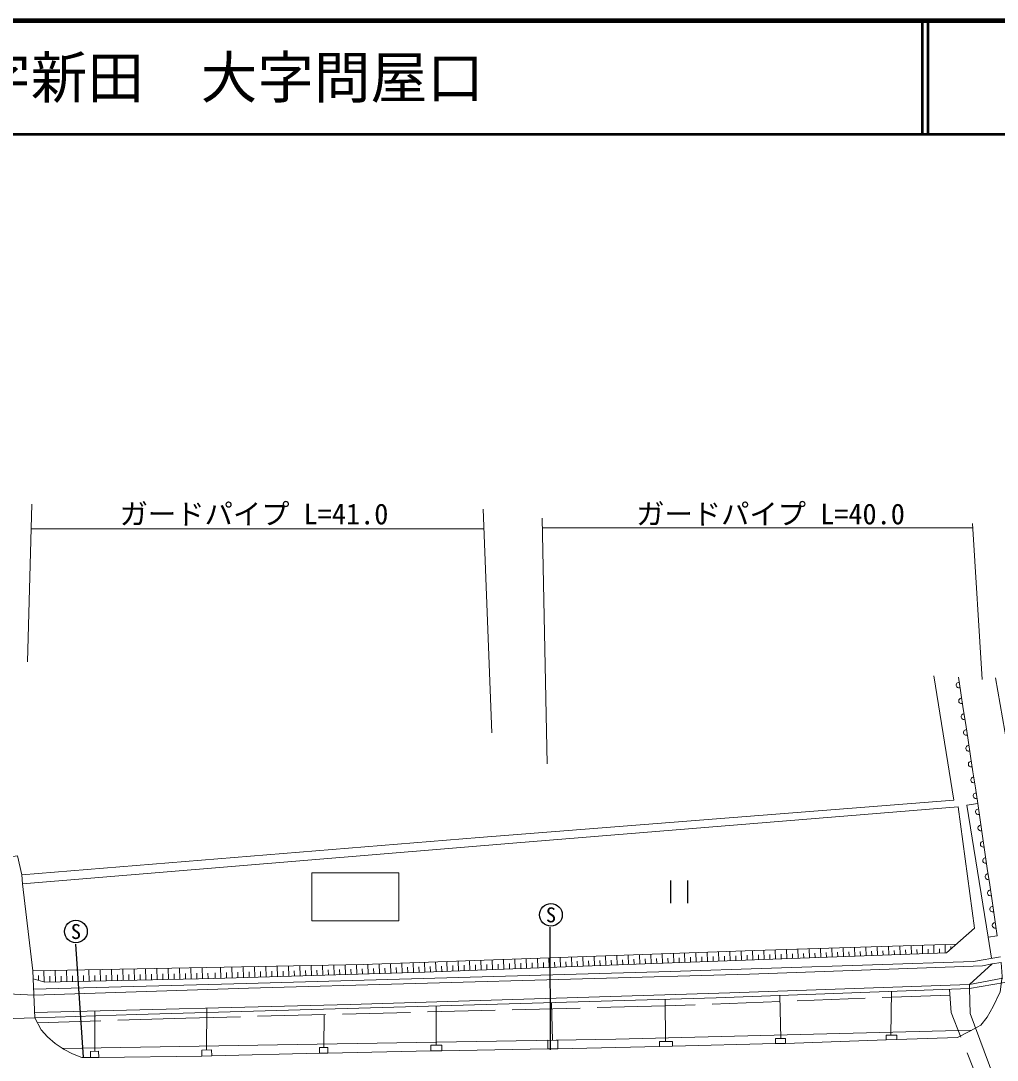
# Model space of a CAD drawing. Units: millimetres, scale not verified. Extents: x 40000 to 680000, y 20000 to 380000.
# Drawn here: x 429142 to 515360, y 288241 to 380000 of the extents above; entities that cross this region are included whole.
import ezdxf
from ezdxf.enums import TextEntityAlignment as Align

# ---------------------------------------------------------------- set-up
doc = ezdxf.new("R2010")
doc.units = ezdxf.units.MM
doc.header["$LTSCALE"] = 1000
doc.linetypes.add('DASHED', pattern=[7.5, 6, -1.5])
for name, color, linetype, lineweight in [('M-BGD', 7, 'Continuous', 9), ('M-BGD-EXST', 7, 'Continuous', 25), ('M-STR-HTXT', 7, 'Continuous', 13), ('M-TTL', 2, 'Continuous', 140), ('M-TTL-LINE', 7, 'Continuous', 50)]:
    doc.layers.add(name, color=color, linetype=linetype, lineweight=lineweight)
doc.layers.add('M-TTL-TXT', color=7, linetype='Continuous')
doc.styles.add('ＭＳ ゴシック', font='')
doc.styles.get('ＭＳ ゴシック').set_extended_font_data('MS Gothic')

msp = doc.modelspace()

# ---------------------------------------------------------------- linework, layer by layer
at = {"layer": 'M-BGD'}
for p, q in [((512147, 320667), (511934, 322063)), ((512361, 319271), (512147, 320667)), ((512574, 317876), (512361, 319271)), ((512788, 316480), (512574, 317876)), ((513001, 315084), (512788, 316480)), ((513214, 313688), (513001, 315084)), ((513428, 312293), (513214, 313688)), ((513641, 310897), (513428, 312293)), ((512677, 310757), (513641, 310897)), ((514562, 299115), (512677, 310757)), ((513852, 309464), (513641, 310897)), ((514063, 308031), (513852, 309464)), ((514274, 306598), (514063, 308031)), ((514485, 305165), (514274, 306598)), ((462521, 304769), (454831, 304769)), ((454831, 304769), (454831, 300559)), ((462521, 300559), (462521, 304769)), ((514696, 303732), (514485, 305165)), ((514907, 302299), (514696, 303732)), ((515118, 300866), (514907, 302299)), ((454831, 300559), (462521, 300559)), ((515118, 300866), (515358, 299232)), ((514562, 299115), (515358, 299232)), ((503753, 298231), (503780, 297467)), ((504752, 298264), (504779, 297504)), ((505752, 298296), (505779, 297541)), ((506751, 298328), (506778, 297578)), ((507751, 298361), (507777, 297615)), ((508750, 298393), (508776, 297651)), ((509750, 298425), (509776, 297688)), ((510749, 298457), (510775, 297725)), ((511256, 298271), (511263, 298068)), ((476769, 297313), (476798, 296468)), ((477768, 297348), (477798, 296505)), ((478767, 297383), (478797, 296542)), ((479767, 297418), (479796, 296580)), ((480766, 297453), (480796, 296617)), ((481766, 297488), (481795, 296654)), ((482765, 297523), (482794, 296691)), ((483764, 297558), (483793, 296729)), ((484764, 297593), (484793, 296766)), ((485763, 297628), (485792, 296803)), ((486762, 297663), (486791, 296840)), ((487762, 297698), (487791, 296877)), ((488275, 297325), (488290, 296895)), ((488761, 297733), (488790, 296913)), ((489275, 297360), (489290, 296932)), ((489761, 297768), (489789, 296950)), ((490274, 297395), (490289, 296969)), ((490760, 297803), (490789, 296987)), ((491273, 297430), (491288, 297006)), ((491759, 297838), (491788, 297024)), ((492273, 297465), (492288, 297043)), ((492759, 297873), (492787, 297061)), ((493272, 297500), (493287, 297080)), ((493758, 297908), (493787, 297098)), ((494272, 297535), (494286, 297116)), ((494758, 297941), (494786, 297135)), ((495271, 297569), (495286, 297153)), ((495757, 297973), (495785, 297172)), ((496270, 297602), (496285, 297190)), ((496757, 298005), (496785, 297209)), ((497270, 297636), (497284, 297227)), ((497756, 298038), (497784, 297246)), ((498269, 297670), (498284, 297264)), ((498756, 298070), (498783, 297282)), ((499269, 297704), (499283, 297301)), ((499755, 298102), (499783, 297319)), ((500268, 297737), (500282, 297338)), ((500755, 298135), (500782, 297356)), ((501268, 297771), (501282, 297375)), ((501754, 298167), (501781, 297393)), ((502267, 297805), (502281, 297412)), ((502753, 298199), (502781, 297430)), ((503266, 297838), (503280, 297449)), ((504266, 297872), (504280, 297485)), ((505265, 297906), (505279, 297522)), ((506265, 297940), (506278, 297559)), ((507264, 297973), (507277, 297596)), ((508264, 298007), (508277, 297633)), ((509263, 298041), (509276, 297670)), ((510263, 298075), (510275, 297707)), ((443183, 295388), (443162, 296383)), ((444183, 295410), (444162, 296403)), ((445183, 295431), (445162, 296422)), ((446815, 295475), (446780, 296454)), ((447780, 296474), (447814, 295502)), ((448780, 296494), (448814, 295533)), ((449780, 296514), (449813, 295563)), ((450780, 296534), (450813, 295594)), ((451780, 296554), (451813, 295624)), ((452780, 296574), (452812, 295654)), ((453780, 296593), (453812, 295685)), ((454780, 296613), (454811, 295715)), ((455780, 296633), (455811, 295746)), ((456779, 296653), (456810, 295776)), ((457779, 296673), (457810, 295807)), ((458779, 296693), (458809, 295837)), ((459779, 296719), (459809, 295868)), ((460778, 296754), (460808, 295898)), ((461778, 296789), (461808, 295929)), ((462291, 296413), (462308, 295944)), ((462777, 296824), (462808, 295959)), ((463291, 296448), (463307, 295974)), ((463777, 296859), (463807, 295989)), ((464290, 296483), (464307, 296005)), ((464776, 296894), (464807, 296020)), ((465289, 296518), (465306, 296038)), ((465775, 296929), (465806, 296057)), ((466289, 296553), (466306, 296076)), ((466775, 296964), (466805, 296094)), ((467288, 296588), (467305, 296113)), ((467774, 296999), (467805, 296132)), ((468288, 296623), (468304, 296150)), ((468773, 297034), (468804, 296169)), ((469287, 296658), (469304, 296188)), ((469773, 297068), (469803, 296206)), ((470286, 296694), (470303, 296225)), ((470772, 297103), (470802, 296244)), ((471286, 296729), (471302, 296262)), ((471772, 297138), (471802, 296281)), ((472285, 296764), (472301, 296300)), ((472771, 297173), (472801, 296318)), ((473285, 296799), (473301, 296337)), ((473770, 297208), (473800, 296356)), ((474284, 296834), (474300, 296374)), ((474770, 297243), (474800, 296393)), ((475283, 296869), (475299, 296412)), ((475769, 297278), (475799, 296430)), ((476283, 296904), (476299, 296449)), ((477282, 296939), (477298, 296486)), ((478281, 296974), (478297, 296524)), ((479281, 297009), (479297, 296561)), ((480280, 297044), (480296, 296598)), ((481280, 297079), (481295, 296635)), ((482279, 297114), (482295, 296673)), ((483278, 297150), (483294, 296710)), ((484278, 297185), (484293, 296747)), ((485277, 297220), (485292, 296784)), ((486277, 297255), (486292, 296821)), ((487276, 297290), (487291, 296858)), ((430387, 291996), (430206, 296126)), ((430698, 295724), (430707, 295294)), ((431210, 295173), (431189, 296145)), ((431711, 295143), (431700, 295649)), ((432211, 295154), (432189, 296165)), ((432711, 295164), (432700, 295670)), ((433211, 295175), (433189, 296185)), ((433710, 295186), (433700, 295690)), ((434685, 295207), (434675, 295710)), ((435185, 295217), (435164, 296224)), ((435685, 295228), (435674, 295731)), ((436185, 295239), (436164, 296244)), ((436685, 295249), (436674, 295752)), ((437185, 295260), (437163, 296264)), ((437685, 295271), (437674, 295772)), ((438185, 295281), (438163, 296283)), ((438684, 295292), (438674, 295793)), ((439184, 295303), (439163, 296303)), ((439684, 295314), (439674, 295813)), ((440184, 295324), (440163, 296323)), ((440684, 295335), (440673, 295834)), ((441184, 295346), (441163, 296343)), ((441684, 295356), (441673, 295855)), ((442184, 295367), (442162, 296363)), ((442684, 295378), (442673, 295875)), ((443683, 295399), (443673, 295896)), ((444683, 295420), (444673, 295916)), ((445683, 295442), (445672, 295937)), ((446315, 295457), (446298, 295951)), ((447297, 295978), (447315, 295487)), ((448297, 296006), (448314, 295517)), ((449297, 296033), (449314, 295548)), ((450296, 296061), (450313, 295578)), ((451296, 296088), (451313, 295609)), ((452296, 296116), (452312, 295639)), ((453295, 296143), (453312, 295670)), ((454295, 296171), (454311, 295700)), ((455294, 296198), (455311, 295731)), ((456294, 296226), (456311, 295761)), ((457294, 296253), (457310, 295792)), ((458293, 296281), (458310, 295822)), ((459293, 296308), (459309, 295852)), ((460293, 296343), (460309, 295883)), ((461292, 296378), (461308, 295913)), ((475687, 290000), (475676, 289250)), ((476567, 289986), (475687, 290000)), ((476555, 289237), (476567, 289986)), ((496675, 290164), (495775, 290155)), ((495775, 290155), (495780, 289705)), ((496680, 289714), (496675, 290164)), ((505552, 290038), (496680, 289714)), ((506494, 290466), (505544, 290448)), ((505544, 290448), (505552, 290038)), ((505552, 290038), (506502, 290056)), ((506502, 290056), (506494, 290466)), ((445997, 289155), (445127, 289139)), ((445127, 289139), (445137, 288599)), ((446007, 288615), (445997, 289155)), ((456258, 289371), (455528, 289371)), ((455528, 289371), (455528, 288861)), ((456258, 288861), (456258, 289371)), ((465347, 289080), (456258, 288861)), ((466307, 289560), (465347, 289560)), ((465347, 289560), (465347, 289080)), ((465347, 289080), (466307, 289080)), ((466307, 289080), (466307, 289560)), ((475676, 289250), (466307, 289080)), ((475676, 289250), (476555, 289237)), ((485550, 289461), (476555, 289237)), ((486684, 289897), (485545, 289881)), ((485545, 289881), (485550, 289461)), ((485550, 289461), (486690, 289477)), ((486690, 289477), (486684, 289897)), ((495780, 289705), (486690, 289477)), ((495780, 289705), (496680, 289714)), ((436009, 289034), (435299, 289018)), ((435299, 289018), (435312, 288469)), ((435312, 288469), (436022, 288485)), ((436022, 288485), (436009, 289034)), ((445137, 288599), (436022, 288485)), ((445137, 288599), (446007, 288615)), ((455528, 288861), (446007, 288615)), ((455528, 288861), (456258, 288861))]:
    msp.add_line(p, q, dxfattribs=at)
at = {"layer": 'M-BGD', "linetype": 'DASHED', "lineweight": 13}
for p, q in [((514863, 297235), (514562, 299115)), ((512902, 294931), (515841, 295488)), ((496259, 290160), (496154, 293952)), ((505968, 290456), (506019, 294310)), ((445535, 289147), (445567, 292835)), ((465808, 289560), (465808, 293028)), ((476092, 289998), (475997, 293324)), ((486061, 289889), (486026, 293616)), ((435690, 289027), (435672, 292579)), ((455910, 289371), (455927, 292271))]:
    msp.add_line(p, q, dxfattribs=at)
at = {"layer": 'M-BGD'}
for points in [[(509751, 322166), (511541, 311188), (469630, 307909), (429224, 304611), (429299, 303819)], [(430237, 295433), (431252, 295133), (446183, 295452), (464820, 296020), (484243, 296746), (510873, 297729), (513364, 299892), (511911, 310620), (472940, 307434), (429299, 303819), (430206, 296126)], [(429224, 304611), (428867, 306270), (422984, 305457), (423963, 296622)], [(430206, 296126), (459367, 296704), (493938, 297914), (511749, 298490)], [(515656, 297381), (513263, 296941), (486520, 296085), (449083, 295001), (430277, 294511)], [(424033, 294923), (425101, 294262), (430300, 293989), (449257, 294590), (493490, 295849), (514048, 296577), (514926, 296742)], [(515697, 296876), (515787, 295643), (515607, 294275), (515002, 292974), (514486, 292055), (513925, 291337), (512938, 290799), (511862, 290238), (506502, 290056)], [(512902, 294931), (514926, 296742), (515697, 296876)], [(430368, 292442), (458216, 293163), (491760, 294185), (512902, 294931), (512898, 294560)], [(435312, 288469), (434528, 288477), (433718, 288799), (432961, 289177), (432185, 289707), (431513, 290303), (430936, 290937), (430387, 291996), (439368, 292273), (463121, 292950), (490537, 293748), (512898, 294560)], [(430387, 291996), (424638, 291810), (424313, 291099), (423760, 290432), (423233, 289905), (422531, 289309), (421812, 288879), (421153, 288571), (420390, 288308), (418463, 288337), (416008, 288286)], [(513104, 290889), (481676, 290092), (451806, 289592), (432809, 289280)]]:
    msp.add_lwpolyline(points, dxfattribs=at)
at = {"layer": 'M-BGD', "linetype": 'DASHED', "lineweight": 13}
for points in [[(515205, 322009), (517216, 310486), (519313, 297630)], [(520103, 295269), (516002, 295096), (512898, 294560)], [(512898, 294560), (512978, 292370), (518931, 276351)], [(511182, 293996), (486038, 293033), (443714, 291962), (430630, 291527)], [(517716, 276351), (511281, 292463), (511150, 294497)]]:
    msp.add_lwpolyline(points, dxfattribs=at)
at = {"layer": 'M-BGD'}
for centre, radius, start, end in [((511984, 321356), 242, 84.91636, 292.46805), ((512197, 319960), 242, 84.91523, 292.46955), ((512410, 318565), 242, 84.91551, 292.46927), ((512624, 317169), 242, 84.91551, 292.46927), ((512837, 315773), 242, 84.91636, 292.46805), ((513051, 314377), 242, 84.91476, 292.46761), ((513264, 312982), 242, 84.91734, 292.46743), ((513477, 311586), 242, 84.91551, 292.46927), ((513694, 310173), 247, 86.02185, 290.72739), ((513905, 308740), 247, 86.02301, 290.72893), ((514116, 307307), 247, 86.02116, 290.73078), ((514327, 305874), 247, 86.02185, 290.72739), ((514538, 304441), 247, 86.02143, 290.7305), ((514749, 303008), 247, 86.02074, 290.72885), ((514960, 301575), 247, 86.02412, 290.72747), ((515171, 300142), 247, 86.02227, 290.72932)]:
    msp.add_arc(centre, radius, start, end, dxfattribs=at)
at = {"layer": 'M-BGD-EXST'}
for p, q in [((486501, 304106), (486501, 302106)), ((488001, 304106), (488001, 302106)), ((475851, 299973), (475873, 289163)), ((433988, 298496), (434661, 288508))]:
    msp.add_line(p, q, dxfattribs=at)
for centre in [(475956, 301073), (434011, 299602)]:
    msp.add_circle(centre, 1000, dxfattribs=at)
at = {"layer": 'M-STR-HTXT'}
for p, q in [((430115, 337334), (429735, 323398)), ((470747, 317143), (469983, 336891)), ((475174, 336090), (475607, 314400)), ((470051, 335146), (430055, 335146)), ((513200, 335225), (475191, 335225)), ((514018, 321839), (513176, 335612))]:
    msp.add_line(p, q, dxfattribs=at)
at = {"layer": 'M-TTL'}
msp.add_line((680000, 380000), (40000, 380000), dxfattribs=at)
at = {"layer": 'M-TTL-LINE'}
for p, q in [((508747, 380000), (508747, 370000)), ((509247, 380000), (509247, 370000)), ((40000, 370000), (680000, 370000))]:
    msp.add_line(p, q, dxfattribs=at)

# ---------------------------------------------------------------- texts
at = {"layer": 'M-BGD-EXST', "style": 'ＭＳ ゴシック'}
for p in [(475956, 301073), (434011, 299602)]:
    msp.add_text('S', height=1320, dxfattribs=at).set_placement(p, align=Align.MIDDLE_CENTER)
at = {"layer": 'M-STR-HTXT', "style": 'ＭＳ ゴシック'}
for s, p in [('ガードパイプ L=41.0', (449735, 336464)), ('ガードパイプ L=40.0', (495342, 336464))]:
    msp.add_text(s, height=1833, dxfattribs=at).set_placement(p, align=Align.MIDDLE_CENTER)
at = {"layer": 'M-TTL-TXT', "style": 'ＭＳ ゴシック'}
msp.add_text('防府市大字新田\u3000大字問屋口', height=3666, dxfattribs=at).set_placement((405024, 375000), align=Align.MIDDLE_LEFT)

doc.saveas('drawing.dxf')
